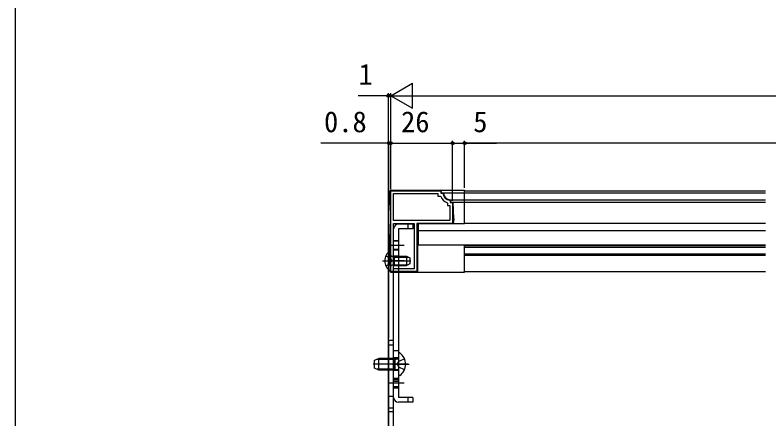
# Model space of a CAD drawing. Units: millimetres, scale not verified. Extents: x -525 to 525, y -783 to 778.
# Drawn here: x -525 to -208, y -349.3 to -179.4 of the extents above; entities that cross this region are included whole.
import ezdxf
from ezdxf.enums import TextEntityAlignment as Align

# ---------------------------------------------------------------- set-up
doc = ezdxf.new("R2010")
doc.units = ezdxf.units.MM
doc.header["$LTSCALE"] = 4
for name, color, linetype in [('0-2_YKK_11', 7, 'Continuous'), ('0-4_YKK_12', 2, 'Continuous'), ('0-5_YKK_13', 4, 'Continuous'), ('0-6_YKK_D', 6, 'Continuous'), ('0-7_YKK_ZWAK', 7, 'Continuous')]:
    doc.layers.add(name, color=color, linetype=linetype)
doc.styles.add('ＭＳ ゴシック', font='')
doc.styles.get('ＭＳ ゴシック').set_extended_font_data('MS Gothic')

msp = doc.modelspace()

# ---------------------------------------------------------------- linework, layer by layer
at = {"layer": '0-2_YKK_11'}
for points in [[(-367, -287.341), (-367, -253.341), (-346, -253.341), (-346, -254.341), (-345.286, -254.341), (-344.988, -254.614)], [(-342.2, -265.841), (-365.8, -265.841), (-365.8, -254.541), (-347.2, -254.541), (-347.2, -255.541), (-346.243, -255.541), (-345.96, -255.741)], [(-342.273, -257.328), (-342, -257.627), (-342, -258.341), (-341, -258.341), (-341, -267.041), (-356, -267.041), (-356, -276.383), (-356.12, -276.566), (-356.12, -277.116), (-356, -277.299), (-356, -279.883), (-356.12, -280.066), (-356.12, -280.616), (-356, -280.799), (-356, -287.341), (-367, -287.341)], [(-343.4, -258.301), (-343.2, -258.584), (-343.2, -259.541), (-342.2, -259.541), (-342.2, -265.841)]]:
    msp.add_lwpolyline(points, dxfattribs=at)
msp.add_lwpolyline([(-357.2, -267.041), (-357.2, -286.141), (-365.8, -286.141), (-365.8, -267.041)], close=True, dxfattribs=at)
for radius, start, end in [(4.2, 199.47237, 250.53013), (3, 185.21652, 264.7846)]:
    msp.add_arc((-342, -254.341), radius, start, end, dxfattribs=at)
at = {"layer": '0-4_YKK_12'}
for p, q in [((-336, -253.341), (-209.5, -253.341)), ((-336, -267.041), (-336, -253.341)), ((-209.5, -254.336), (-336, -254.336)), ((-209.5, -257.341), (-336, -257.341)), ((-209.5, -258.341), (-336, -258.341)), ((-355.5, -267.041), (-355.5, -276.041)), ((-209.5, -267.041), (-336.2, -267.041)), ((-209.5, -267.041), (-336.2, -267.041)), ((-355.5, -270.041), (-209.5, -270.041)), ((-355.5, -276.041), (-209.5, -276.041)), ((-336, -287.341), (-336, -276.041)), ((-209.5, -276.541), (-336, -276.541)), ((-209.5, -277.141), (-336, -277.141)), ((-209.5, -280.041), (-336, -280.041)), ((-209.5, -280.641), (-336, -280.641)), ((-336, -287.341), (-209.5, -287.341))]:
    msp.add_line(p, q, dxfattribs=at)
at = {"layer": '0-5_YKK_13'}
for p, q in [((-367.231, -253.608), (-367.2, -253.141)), ((-367.2, -253.141), (-366.726, -253.141)), ((-366.732, -253.141), (-336, -253.141)), ((-336, -267.041), (-336, -253.141)), ((-368, -265.141), (-367.231, -253.608)), ((-344.8, -254.341), (-344.8, -254.141)), ((-342, -257.141), (-336, -257.141)), ((-341.8, -258.141), (-341.8, -257.141)), ((-341.8, -258.141), (-336, -258.141)), ((-340.5, -265.141), (-340.8, -258.141)), ((-368, -265.141), (-367.217, -287.059)), ((-340.5, -265.141), (-340.8, -267.041)), ((-365.8, -340.341), (-365.8, -269.344)), ((-357.8, -267.344), (-363.8, -267.344)), ((-363.8, -269.344), (-363.8, -340.341)), ((-359.8, -267.344), (-359.8, -269.344)), ((-355.8, -267.041), (-336, -267.041)), ((-355.8, -267.041), (-355.8, -287.541)), ((-363.8, -274.341), (-365.8, -274.341)), ((-363.8, -274.591), (-365.8, -274.591)), ((-361.381, -276.341), (-368.273, -276.341)), ((-367, -286.815), (-367, -278.863)), ((-363.8, -278.091), (-365.8, -278.091)), ((-363.8, -278.341), (-365.8, -278.341)), ((-336, -287.541), (-336, -276.041)), ((-369.077, -280.764), (-367.212, -281.694)), ((-367.212, -281.694), (-366.603, -282.839)), ((-365.6, -281.218), (-366.615, -280.978)), ((-365.6, -280.839), (-366.413, -280.984)), ((-363.8, -280.841), (-365.8, -280.841)), ((-363.8, -281.091), (-365.8, -281.091)), ((-365.6, -280.839), (-365.6, -284.839)), ((-365.6, -280.839), (-360.4, -280.839)), ((-365.6, -281.218), (-359.642, -281.218)), ((-360.4, -280.839), (-360.4, -284.839)), ((-360.4, -280.839), (-359, -281.539)), ((-359, -281.539), (-359, -284.139)), ((-370.5, -282.839), (-358.537, -282.839)), ((-369.077, -284.914), (-367.212, -283.984)), ((-361.381, -282.841), (-368.273, -282.841)), ((-367.212, -283.984), (-366.603, -282.839)), ((-365.6, -284.46), (-366.615, -284.7)), ((-365.6, -284.839), (-366.413, -284.694)), ((-363.8, -284.591), (-365.8, -284.591)), ((-363.8, -284.841), (-365.8, -284.841)), ((-365.6, -284.46), (-359.642, -284.46)), ((-365.6, -284.839), (-360.4, -284.839)), ((-359, -284.139), (-360.4, -284.839)), ((-367.217, -287.059), (-367.2, -287.541)), ((-367.2, -287.541), (-366.713, -287.541)), ((-366.718, -287.541), (-336, -287.541)), ((-367.8, -358.341), (-367.8, -316.341)), ((-365.8, -316.341), (-367.8, -316.341)), ((-365.8, -358.341), (-365.8, -316.341)), ((-365.8, -318.273), (-367.8, -318.273)), ((-363.8, -320.691), (-365.8, -320.691)), ((-363.79, -322.091), (-363.79, -330.591)), ((-363.19, -321.591), (-363.29, -321.591)), ((-359.79, -326.341), (-374.489, -326.341)), ((-373.79, -324.641), (-372.09, -323.841)), ((-373.79, -328.041), (-373.79, -324.641)), ((-365.19, -324.274), (-373.01, -324.274)), ((-365.19, -323.841), (-372.09, -323.841)), ((-372.09, -328.841), (-372.09, -323.841)), ((-365.8, -324.241), (-367.8, -324.241)), ((-366.3, -326.341), (-359.3, -326.341)), ((-363.8, -323.691), (-365.8, -323.691)), ((-365.8, -324.051), (-365.8, -329.051)), ((-365.19, -328.841), (-365.19, -323.841)), ((-365.19, -323.841), (-364.595, -324.057)), ((-365.19, -324.274), (-364.267, -324.081)), ((-364.304, -326.341), (-363.695, -325.196)), ((-364.304, -326.341), (-363.695, -327.486)), ((-361.278, -323.991), (-363.695, -325.196)), ((-372.09, -328.841), (-373.79, -328.041)), ((-365.19, -328.408), (-373.01, -328.408)), ((-365.19, -328.841), (-372.09, -328.841)), ((-365.8, -328.441), (-367.8, -328.441)), ((-363.8, -328.991), (-365.8, -328.991)), ((-365.19, -328.408), (-364.267, -328.602)), ((-365.19, -328.841), (-364.595, -328.625)), ((-361.278, -328.691), (-363.695, -327.486)), ((-363.8, -332.341), (-365.8, -332.341)), ((-363.8, -332.841), (-365.8, -332.841)), ((-363.19, -331.091), (-363.29, -331.091)), ((-361.381, -334.341), (-368.273, -334.341)), ((-363.8, -333.61), (-365.8, -333.61)), ((-363.8, -335.841), (-365.8, -335.841)), ((-363.8, -336.341), (-365.8, -336.341)), ((-365.8, -339.841), (-367.8, -339.841)), ((-357.8, -340.341), (-363.8, -340.341)), ((-359.8, -340.341), (-359.8, -342.341)), ((-365.8, -344.841), (-367.8, -344.841)), ((-365.8, -346.341), (-367.8, -346.341))]:
    msp.add_line(p, q, dxfattribs=at)
for points in [[(-345.8, -253.641), (-345.8, -254.141), (-336, -254.141)], [(-357.8, -267.344), (-357.8, -269.344), (-363.8, -269.344)], [(-357.8, -340.341), (-357.8, -342.341), (-363.8, -342.341)]]:
    msp.add_lwpolyline(points, dxfattribs=at)
for centre, radius, start, end in [((-366.732, -253.641), 0.5, 90, 176.18593), ((-346.3, -253.641), 0.5, 0, 90), ((-342, -254.341), 2.8, 180, 270), ((-363.8, -269.344), 2, 90, 180), ((-364.2, -282.839), 5.3, 126.68934, 233.31066), ((-367.274, -278.863), 0.274, 0, 127.71409), ((-366.5, -280.491), 0.5, 180, 280.09096), ((-366.5, -285.187), 0.5, 79.90904, 180), ((-367.274, -286.815), 0.274, 232.28591, 0), ((-366.718, -287.041), 0.5, 182.04541, 270), ((-363.29, -322.091), 0.5, 90, 180), ((-366.69, -326.341), 5.9, 306.38156, 53.61844), ((-364.39, -323.493), 0.6, 250.03043, 0), ((-364.39, -329.189), 0.6, 0, 109.96957), ((-363.29, -330.591), 0.5, 180, 270), ((-363.8, -340.341), 2, 180, 270)]:
    msp.add_arc(centre, radius, start, end, dxfattribs=at)
at = {"layer": '0-6_YKK_D'}
for p, q in [((-367, -213.341), (-357.907, -208.091)), ((-357.907, -218.591), (-357.907, -208.091)), ((-368, -432.945), (-368, -212.341)), ((-367, -240.341), (-367, -212.341)), ((-367, -252.641), (-367, -212.341)), ((-368, -213.341), (-380.714, -213.341)), ((-367, -213.341), (-368, -213.341)), ((-367, -213.341), (-364.45, -213.341)), ((-367, -213.341), (-357.907, -218.591)), ((-367, -213.341), (-348.814, -213.341)), ((-356.5, -213.341), (330.5, -213.341)), ((-367.8, -233.341), (-396.468, -233.341)), ((-367.8, -315.341), (-367.8, -232.341)), ((-367, -233.341), (-367.8, -233.341)), ((-367, -252.641), (-367, -232.341)), ((-367, -252.641), (-367, -232.341)), ((-367, -233.341), (-341, -233.341)), ((-367, -233.341), (-364.45, -233.341)), ((-341, -257.641), (-341, -232.341)), ((-341, -257.641), (-341, -232.341)), ((-336, -252.141), (-336, -232.341)), ((-336, -252.141), (-336, -232.341)), ((310, -233.341), (-336, -233.341))]:
    msp.add_line(p, q, dxfattribs=at)
msp.add_lwpolyline([(-341, -233.341), (-336, -233.341), (-322.496, -233.341)], dxfattribs=at)
for centre in [(-368, -213.341), (-367.8, -233.341), (-367, -233.341), (-367, -233.341), (-341, -233.341), (-341, -233.341), (-336, -233.341), (-336, -233.341)]:
    msp.add_circle(centre, 0.637, dxfattribs=at)
at = {"layer": '0-7_YKK_ZWAK'}
msp.add_line((-525, 747.2), (-525, -782.8), dxfattribs=at)

# ---------------------------------------------------------------- texts
at = {"layer": '0-6_YKK_D', "style": 'ＭＳ ゴシック'}
for s, p in [('1', (-380.555, -211.341)), ('0.8', (-395.082, -231.341)), ('26', (-362.693, -231.341)), ('5', (-332.337, -231.341))]:
    msp.add_text(s, height=8.798, dxfattribs=at).set_placement(p, align=Align.BOTTOM_LEFT)

doc.saveas('drawing.dxf')
